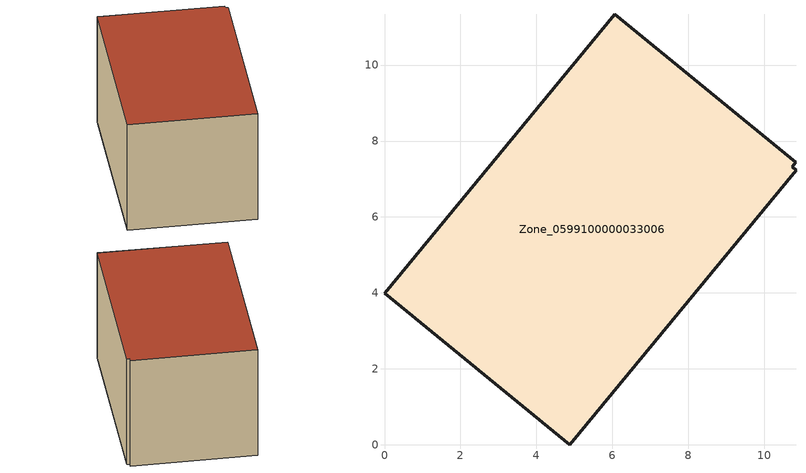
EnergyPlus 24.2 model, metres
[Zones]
Zone_0599100000033006
 floor ground (C_G): 0,3.99 6.06,11.34 10.82,7.44 10.73,7.32 10.83,7.23 4.87,0 z0
 wall outside (C_F): 6.06,11.34 0,3.99 4.87,0 10.83,7.23 10.73,7.32 10.82,7.44 6.06,11.34 z0:6.02
 roof outside (C_R): 0,3.99 4.87,0 10.83,7.23 10.73,7.32 10.82,7.44 6.06,11.34 z6.02
[BUILDING]
Pand.0599100000033006: North Axis=0; Terrain=City; Loads Convergence Tolerance Value=0.04; Temperature Convergence Tolerance Value=0.4; Solar Distribution=FullExterior; Maximum Number of Warmup Days=25; Minimum Number of Warmup Days=1
[Site:Location]
Rotterdam.The.Hague.AP_ZH_NLD Design_Conditions: Latitude=51.96; Longitude=4.45; Time Zone=1; Elevation=-4.5
[SITE:GROUNDTEMPERATURE:BUILDINGSURFACE]
18, 18, 18, 18, 18, 18, 18, 18, 18, 18, 18, 18
[MATERIAL] Thermal Absorptance=0.9; Solar Absorptance=0.7; Visible Absorptance=0.7
Name | Roughness | Thickness | Conductivity | Density | Specific Heat
G.TI.1946-1964 | MediumSmooth | 0.15 | 1 | 540 | 1210
F.TI.1946-1964 | Rough | 0.3 | 0.857143 | 1920 | 840
R.TI.1946-1964 | MediumRough | 0.2 | 0.277778 | 1500 | 1000
[CONSTRUCTION]
C_G: G.TI.1946-1964
C_F: F.TI.1946-1964
C_R: R.TI.1946-1964
[ZONE]
Zone_0599100000033006: Type=1; Multiplier=1; Ceiling Height=Autocalculate; Volume=Autocalculate; Floor Area=autocalculate; Part of Total Floor Area=Yes
[ZONEINFILTRATION:DESIGNFLOWRATE]
Infil_Zone_0599100000033006: Zone or ZoneList or Space or SpaceList=Zone_0599100000033006; Schedule=AlwaysOn; Design Flow Rate Calculation Method=Flow/Area; Flow Rate per Floor Area=0.003; Constant Term Coefficient=1; Temperature Term Coefficient=0; Velocity Term Coefficient=0; Velocity Squared Term Coefficient=0
[HVACTEMPLATE:ZONE:IDEALLOADSAIRSYSTEM]
Zone_0599100000033006: Maximum Heating Supply Air Temperature=50; Minimum Cooling Supply Air Temperature=13; Maximum Heating Supply Air Humidity Ratio=0.0156; Minimum Cooling Supply Air Humidity Ratio=0.0077; Heating Limit=NoLimit; Cooling Limit=NoLimit; Dehumidification Control Type=ConstantSensibleHeatRatio; Cooling Sensible Heat Ratio=0.7; Dehumidification Setpoint=60; Humidification Control Type=None; Humidification Setpoint=30; Outdoor Air Method=None; Outdoor Air Flow Rate per Person=0.00944; Outdoor Air Flow Rate per Zone Floor Area=0; Outdoor Air Flow Rate per Zone=0; Demand Controlled Ventilation Type=None; Outdoor Air Economizer Type=NoEconomizer; Heat Recovery Type=None; Sensible Heat Recovery Effectiveness=0.7; Latent Heat Recovery Effectiveness=0.65
[ZONECONTROL:THERMOSTAT]
ThermostatControl_Zone_0599100000033006: Zone or ZoneList=Zone_0599100000033006; Control Type Schedule=DualSetpointControlType; Control 1=Thermostat_Zone_0599100000033006; Temperature Difference Between Cutout And Setpoint=0
[THERMOSTATSETPOINT:DUALSETPOINT]
Thermostat_Zone_0599100000033006: Heating Setpoint Temperature Schedule=HeatingSetpoint_Zone_0599100000033006; Cooling Setpoint Temperature Schedule=CoolingSetpoint_Zone_0599100000033006
[SCHEDULE:COMPACT]
HeatingSetpoint_Zone_0599100000033006: Through: 12/31, For: AllDays, Until: 24:00, 21
CoolingSetpoint_Zone_0599100000033006: Through: 12/31, For: AllDays, Until: 24:00, 24
DualSetpointControlType: Through: 12/31, For: AllDays, Until: 24:00, 4
AlwaysOn: Through: 12/31, For: AllDays, Until: 24:00, 1
